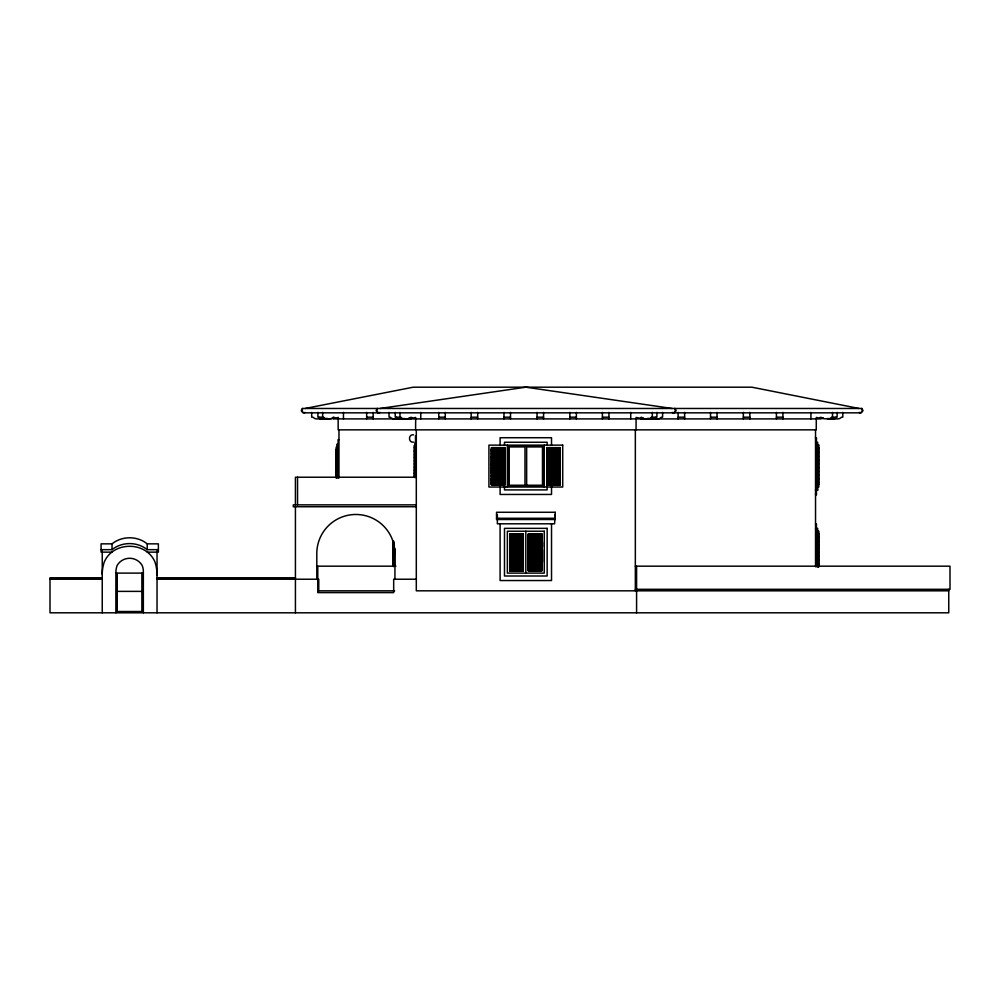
<?xml version="1.0" encoding="UTF-8"?>
<svg xmlns="http://www.w3.org/2000/svg" width="1000" height="1000" viewBox="0 0 1000 1000"><rect width="100%" height="100%" fill="white"/><g stroke="black" fill="none" stroke-linecap="round" stroke-linejoin="round"><path stroke-width="1.5" d="M102.238 574.237L102.25 573.2A37.688 37.688 0 0 1 104.262 562.025C113.138 541.05 146.137 541.05 155 562.025A43.663 43.663 0 0 1 157.025 574.075L157.037 575.2M818.787 538.425L817.862 539.963L818.612 538.862M818.787 553.438L817.862 554.95L818.612 553.85M818.787 560.237L817.862 561.775L818.612 560.675M818.787 564.35L817.862 565.862L818.612 564.763M377.1 408.475L376.125 410.7L377.587 412.663A4.763 3.375 -90 0 0 379.45 412.688L380 412.375M302.863 408.475L301.725 410.35L302.975 412.15M377.725 408.475L376.6 410.35L377.837 412.15M112.037 552.137L101.075 552.137L101.075 543.85L112.037 543.85C122.025 535.763 137.238 535.763 147.225 543.85L158.375 543.85L158.375 552.137L147.225 552.137M101.075 549.663L112.037 549.663C122.025 541.575 137.238 541.575 147.225 549.663L158.375 549.663M674.325 412.15L675.575 410.35L674.438 408.475M861.237 412.15L862.487 410.35L861.35 408.475M305.138 412.375L304.575 412.688A4.763 3.375 -90 0 1 302.712 412.663L301.262 410.7L302.225 408.475L861.988 408.475L862.95 410.7L861.5 412.663A4.763 3.375 -90 0 1 859.638 412.688L859.075 412.375M305.138 408.475L413.263 387.188L751.85 387.188L859.075 408.475M380 408.475L525.812 387.188L672.163 408.475M413.587 442.15C408.162 443.038 408.162 433.925 413.587 434.812M303.962 412.837L860.25 412.837M366.662 417.188L373.175 417.188M438.762 417.188L445.275 417.188M471.163 417.188L477.688 417.188M503.975 417.188L510.5 417.188M537.05 417.188L543.575 417.188M569.862 417.188L576.388 417.188M602.4 417.188L608.925 417.188M678.112 417.188L684.638 417.188M710.525 417.188L717.038 417.188M743.337 417.188L749.85 417.188M776.413 417.188L782.925 417.188M319.525 418.45A5 3.538 -90 0 0 320.988 418.9L326.138 418.9A109.775 75.287 -90 0 0 338.363 417.438L338.363 418.9M338.162 418.9L338.162 429.85L816.25 429.85L816.3 417.438A109.775 77.625 90 0 0 828.913 418.9L833.512 418.9A5 3.538 -90 0 0 834.975 418.45M815.537 437.725L816.438 437.725L816.438 494.8L815.537 494.8M815.537 438.075L816.438 438.075M338.963 439.7L338.075 439.7L338.075 478.05M416.3 442.262L415.138 442.262L415.138 477.375M815.537 442.262L817.688 442.262L817.688 490.262L815.537 490.262M415.138 443.963L414.55 476.75M338.075 444.237L336.825 444.237L336.825 478.15M817.688 445.487L818.312 445.487M337.537 447.125L336.2 447.125L336.2 478.15M818.162 447.625L818.787 447.625M491.4 448.225L504.888 448.413M546.75 448.225L560.225 448.413M491.4 449.162L504.888 449.162M546.75 449.162L560.225 449.162M491.4 449.338L504.888 449.338M546.75 449.338L560.225 449.338M491.4 449.6L504.888 449.6M546.75 449.6L560.225 449.6M491.4 449.775L504.888 449.775M546.75 449.775L560.225 449.775M491.4 450.525L504.888 450.525M546.75 450.525L560.225 450.525M491.4 450.7L504.888 450.7M546.75 450.7L560.225 450.7M491.4 451.025L504.888 451.025M546.75 451.025L560.225 451.025M491.4 451.2L504.888 451.2M546.75 451.2L560.225 451.2M491.4 451.95L504.888 451.95M546.75 451.95L560.225 451.95M491.4 452.125L504.888 452.125M546.75 452.125L560.225 452.125M491.4 452.388L504.888 452.575M546.75 452.575L560.225 452.388M491.4 453.312L504.888 453.312M546.75 453.312L560.225 453.312M491.4 453.5L504.888 453.5M546.75 453.5L560.225 453.5M491.4 453.725L504.888 453.725M546.75 453.725L560.225 453.725M491.4 453.9L504.888 453.9M546.75 453.9L560.225 453.9M491.4 454.65L504.888 454.65M546.75 454.65L560.225 454.65M491.4 454.825L504.888 454.825M546.75 454.825L560.225 454.825M491.4 455.262L504.888 455.087M546.75 455.262L560.225 455.087M491.4 456.012L504.888 456.012M546.75 456.012L560.225 456.012M491.4 456.188L504.888 456.188M546.75 456.188L560.225 456.188M491.4 456.475L504.888 456.475M546.75 456.475L560.225 456.475M491.4 456.65L504.888 456.65M546.75 456.65L560.225 456.65M491.4 457.4L504.888 457.4M546.75 457.4L560.225 457.4M491.4 457.575L504.888 457.575M546.75 457.575L560.225 457.575M491.4 457.85L504.888 457.85M546.75 457.85L560.225 457.85M491.4 458.025L504.888 458.025M546.75 458.025L560.225 458.025M491.4 458.775L504.888 458.775M546.75 458.775L560.225 458.775M491.4 458.95L504.888 458.95M546.75 458.95L560.225 458.95M491.4 459.175L504.888 459.175M546.75 459.175L560.225 459.175M491.4 459.35L504.888 459.35M546.75 459.35L560.225 459.35M491.4 460.1L504.888 460.275M546.75 460.1L560.225 460.275M491.4 460.55L504.888 460.55M546.75 460.55L560.225 460.55M491.4 460.725L504.888 460.725M546.75 460.725L560.225 460.725M491.4 461.475L504.888 461.475M546.75 461.475L560.225 461.475M491.4 461.65L504.888 461.65M546.75 461.65L560.225 461.65M491.4 461.938L504.888 461.938M546.75 461.938L560.225 461.938M491.4 462.125L504.888 462.125M546.75 462.125L560.225 462.125M491.4 462.863L504.888 462.863M546.75 462.863L560.225 462.863M491.4 463.05L504.888 463.05M546.75 463.05L560.225 463.05M491.4 463.312L504.888 463.312M546.75 463.312L560.225 463.312M491.4 463.488L504.888 463.488M546.75 463.488L560.225 463.488M491.4 464.237L504.888 464.237M546.75 464.237L560.225 464.237M491.4 464.412L504.888 464.412M546.75 464.412L560.225 464.412M491.4 464.637L504.888 464.637M546.75 464.637L560.225 464.637M491.4 464.812L504.888 464.812M546.75 464.812L560.225 464.812M491.4 465.562L504.888 465.562M546.75 465.562L560.225 465.562M491.4 465.737L504.888 465.737M546.75 465.737L560.225 465.737M491.4 466.012L504.888 466.012M546.75 466.012L560.225 466.012M491.4 466.188L504.888 466.188M546.75 466.188L560.225 466.188M491.4 466.938L504.888 466.938M546.75 466.938L560.225 466.938M491.4 467.113L504.888 467.113M546.75 467.113L560.225 467.113M491.4 467.438L504.888 467.438M546.75 467.438L560.225 467.438M491.4 467.612L504.888 467.612M546.75 467.612L560.225 467.612M491.4 468.363L504.888 468.363M546.75 468.363L560.225 468.363M491.4 468.537L504.888 468.537M546.75 468.537L560.225 468.537M491.4 468.8L504.888 468.8M546.75 468.8L560.225 468.8M491.4 468.975L504.888 468.975M546.75 468.975L560.225 468.975M491.4 469.725L504.888 469.725M546.75 469.725L560.225 469.725M491.4 469.9L504.888 469.9M546.75 469.9L560.225 469.9M491.4 470.138L504.888 470.138M546.75 470.138L560.225 470.138M491.4 470.312L504.888 470.312M546.75 470.312L560.225 470.312M491.4 471.062L504.888 471.062M546.75 471.062L560.225 471.062M491.4 471.238L504.888 471.238M546.75 471.238L560.225 471.238M491.4 471.5L504.888 471.5M546.75 471.5L560.225 471.5M491.4 471.675L504.888 471.675M546.75 471.675L560.225 471.675M491.4 472.425L504.888 472.425M546.75 472.425L560.225 472.425M491.4 472.6L504.888 472.6M546.75 472.6L560.225 472.6M491.4 472.887L504.888 472.887M546.75 472.887L560.225 472.887M491.4 473.062L504.888 473.062M546.75 473.062L560.225 473.062M491.4 473.812L504.888 473.812M546.75 473.812L560.225 473.812M491.4 473.988L504.888 473.988M546.75 473.988L560.225 473.988M491.4 474.25L504.888 474.438M546.75 474.25L560.225 474.438M491.4 475.175L504.888 475.175M546.75 475.175L560.225 475.175M491.4 475.363L504.888 475.363M546.75 475.363L560.225 475.363M491.4 475.588L504.888 475.588M546.75 475.588L560.225 475.588M491.4 475.763L504.888 475.763M546.75 475.763L560.225 475.763M491.4 476.512L504.888 476.512M546.75 476.512L560.225 476.512M491.4 476.688L504.888 476.688M546.75 476.688L560.225 476.688M491.4 477.125L504.888 476.95M546.75 477.125L560.225 476.95M416.3 477.225L295.425 477.225L295.425 504.862M491.4 477.875L504.888 477.875M546.75 477.875L560.225 477.875M491.4 478.05L504.888 478.05M546.75 478.05L560.225 478.05M491.4 478.288L504.888 478.288M546.75 478.288L560.225 478.288M491.4 478.462L504.888 478.462M546.75 478.462L560.225 478.462M491.4 479.212L504.888 479.212M546.75 479.212L560.225 479.212M491.4 479.4L504.888 479.4M546.75 479.4L560.225 479.4M491.4 479.663L504.888 479.663M546.75 479.663L560.225 479.663M491.4 479.837L504.888 479.837M546.75 479.837L560.225 479.837M491.4 480.588L504.888 480.588M546.75 480.588L560.225 480.588M491.4 480.763L504.888 480.763M546.75 480.763L560.225 480.763M491.4 480.988L504.888 480.988M546.75 480.988L560.225 480.988M491.4 481.163L504.888 481.163M546.75 481.163L560.225 481.163M491.4 481.912L504.888 481.912M546.75 481.912L560.225 481.912M491.4 482.088L504.888 482.088M546.75 482.088L560.225 482.088M491.4 482.362L504.888 482.362M546.75 482.362L560.225 482.362M491.4 482.537L504.888 482.537M546.75 482.537L560.225 482.537M491.4 483.288L504.888 483.288M546.75 483.288L560.225 483.288M491.4 483.462L504.888 483.462M546.75 483.462L560.225 483.462M491.4 483.787L504.888 483.787M546.75 483.787L560.225 483.787M491.4 483.963L504.888 483.963M546.75 483.963L560.225 483.963M491.4 484.55L504.888 484.55M546.75 484.55L560.225 484.55M818.162 484.55L818.787 484.55M491.4 484.712L504.888 484.712M546.75 484.712L560.225 484.712M508.325 485.238L542.475 485.238L542.475 446.925L526.65 446.925L526.65 485.238M817.688 487.375L818.312 487.375M815.537 489.913L817.688 489.913M815.537 494.45L816.438 494.45M416.3 504.862L293.288 504.862L293.288 506.737L416.3 506.737M496.55 514.513L497.362 514.513L497.362 523.812L554.575 523.812L555.2 514.513M496.55 518.275L555.2 518.275M815.537 523.812L816.438 523.812L816.438 566.775M815.537 528.35L817.688 528.35L817.688 566.912M817.688 531.225L818.787 531.225L818.787 566.912M817.688 533.713L818.312 533.713M509.85 534.312L523.337 534.312M528.3 534.312L541.775 534.312M509.85 534.487L523.337 534.487M528.3 534.487L541.775 534.487M509.85 535.237L523.337 535.237M528.3 535.237L541.775 535.237M509.85 535.413L523.337 535.413M528.3 535.413L541.775 535.413M509.85 535.688L523.337 535.688M528.3 535.688L541.775 535.688M509.85 535.862L523.337 535.862M528.3 535.862L541.775 535.862M509.85 536.613L523.337 536.613M528.3 536.613L541.775 536.613M509.85 536.788L523.337 536.788M528.3 536.788L541.775 536.788M509.85 537.112L523.337 537.112M528.3 537.112L541.775 537.112M509.85 537.288L523.337 537.288M528.3 537.288L541.775 537.288M509.85 538.038L523.337 538.038M528.3 538.038L541.775 538.038M509.85 538.212L523.337 538.212M528.3 538.212L541.775 538.212M509.85 538.475L523.337 538.475M528.3 538.475L541.775 538.475M509.85 538.65L523.337 538.65M528.3 538.65L541.775 538.65M509.85 539.4L523.337 539.4M528.3 539.4L541.775 539.4M509.85 539.575L523.337 539.575M528.3 539.575L541.775 539.575M509.85 539.812L523.337 539.812M528.3 539.812L541.775 539.812M509.85 539.987L523.337 539.987M528.3 539.987L541.775 539.987M509.85 540.737L523.337 540.737M528.3 540.737L541.775 540.737M509.85 540.913L523.337 540.913M528.3 540.913L541.775 540.913M509.85 541.175L523.337 541.175M528.3 541.175L541.775 541.175M509.85 541.35L523.337 541.35M528.3 541.35L541.775 541.35M509.85 542.1L523.337 542.1M528.3 542.1L541.775 542.1M509.85 542.275L523.337 542.275M528.3 542.275L541.775 542.275M509.85 542.562L523.337 542.562M528.3 542.562L541.775 542.562M509.85 542.737L523.337 542.737M528.3 542.737L541.775 542.737M509.85 543.488L523.337 543.488M528.3 543.488L541.775 543.488M509.85 543.663L523.337 543.663M528.3 543.663L541.775 543.663M509.85 543.925L523.337 543.925M528.3 543.925L541.775 543.925M509.85 544.113L523.337 544.113M528.3 544.113L541.775 544.113M509.85 544.85L523.337 544.85M528.3 544.85L541.775 544.85M509.85 545.037L523.337 545.037M528.3 545.037L541.775 545.037M509.85 545.262L523.337 545.262M528.3 545.262L541.775 545.262M509.85 545.438L523.337 545.438M528.3 545.438L541.775 545.438M509.85 546.188L523.337 546.188M528.3 546.188L541.775 546.188M509.85 546.362L523.337 546.362M528.3 546.362L541.775 546.362M509.85 546.625L523.337 546.625M528.3 546.625L541.775 546.625M509.85 546.8L523.337 546.8M528.3 546.8L541.775 546.8M509.85 547.55L523.337 547.55M528.3 547.55L541.775 547.55M509.85 547.725L523.337 547.725M528.3 547.725L541.775 547.725M509.85 548.025L523.337 548.025M528.3 548.025L541.775 548.025M509.85 548.2L523.337 548.2M528.3 548.2L541.775 548.2M509.85 548.95L523.337 548.95M528.3 548.95L541.775 548.95M509.85 549.125L523.337 549.125M528.3 549.125L541.775 549.125M509.85 549.388L523.337 549.388M528.3 549.388L541.775 549.388M509.85 549.575L523.337 549.575M528.3 549.575L541.775 549.575M509.85 550.312L523.337 550.312M528.3 550.312L541.775 550.312M509.85 550.5L523.337 550.5M528.3 550.5L541.775 550.5M509.85 550.9L523.337 550.725M528.3 550.725L541.775 550.9M509.85 551.65L523.337 551.65M528.3 551.65L541.775 551.65M509.85 551.825L523.337 551.825M528.3 551.825L541.775 551.825M509.85 552.087L523.337 552.087M528.3 552.087L541.775 552.087M509.85 552.275L523.337 552.275M528.3 552.275L541.775 552.275M509.85 553.2L523.337 553.013M528.3 553.013L541.775 553.2M509.85 553.513L523.337 553.513M528.3 553.513L541.775 553.513M509.85 553.7L523.337 553.7M528.3 553.7L541.775 553.7M509.85 554.438L523.337 554.438M528.3 554.438L541.775 554.438M509.85 554.625L523.337 554.625M528.3 554.625L541.775 554.625M509.85 554.888L523.337 555.062M528.3 555.062L541.775 554.888M509.85 555.812L523.337 555.812M528.3 555.812L541.775 555.812M509.85 555.988L523.337 555.988M528.3 555.988L541.775 555.988M509.85 556.213L523.337 556.213M528.3 556.213L541.775 556.213M509.85 556.4L523.337 556.4M528.3 556.4L541.775 556.4M509.85 557.137L523.337 557.137M528.3 557.137L541.775 557.137M509.85 557.325L523.337 557.325M528.3 557.325L541.775 557.325M509.85 557.587L523.337 557.762M528.3 557.762L541.775 557.587M509.85 558.513L523.337 558.513M528.3 558.513L541.775 558.513M509.85 558.688L523.337 558.688M528.3 558.688L541.775 558.688M509.85 558.975L523.337 558.975M528.3 558.975L541.775 558.975M509.85 559.15L523.337 559.15M528.3 559.15L541.775 559.15M509.85 560.075L523.337 559.9M528.3 559.9L541.775 560.075M509.85 560.337L523.337 560.337M528.3 560.337L541.775 560.337M509.85 560.513L523.337 560.513M528.3 560.513L541.775 560.513M509.85 561.263L523.337 561.263M528.3 561.263L541.775 561.263M509.85 561.438L523.337 561.438M528.3 561.438L541.775 561.438M509.85 561.675L523.337 561.675M528.3 561.675L541.775 561.675M509.85 561.85L523.337 561.85M528.3 561.85L541.775 561.85M509.85 562.6L523.337 562.775M528.3 562.775L541.775 562.6M509.85 563.038L523.337 563.038M528.3 563.038L541.775 563.038M509.85 563.212L523.337 563.212M528.3 563.212L541.775 563.212M509.85 563.962L523.337 563.962M528.3 563.962L541.775 563.962M509.85 564.138L523.337 564.138M528.3 564.138L541.775 564.138M509.85 564.375L523.337 564.375M528.3 564.375L541.775 564.375M509.85 564.55L523.337 564.55M528.3 564.55L541.775 564.55M509.85 565.475L523.337 565.3M528.3 565.3L541.775 565.475M509.85 565.737L523.337 565.737M528.3 565.737L541.775 565.737M509.85 565.925L523.337 565.925M528.3 565.925L541.775 565.925M316.8 566.175L395.913 566.175M635.337 566.175L950 566.175L950 589.312L635.337 589.312M509.85 566.663L523.337 566.663M528.3 566.663L541.775 566.663M509.85 566.85L523.337 566.85M528.3 566.85L541.775 566.85M509.85 567.075L523.337 567.075M528.3 567.075L541.775 567.075M509.85 567.25L523.337 567.25M528.3 567.25L541.775 567.25M509.85 568L523.337 568.175M528.3 568L541.775 568.175M509.85 568.438L523.337 568.438M528.3 568.438L541.775 568.438M509.85 568.625L523.337 568.625M528.3 568.625L541.775 568.625M509.85 569.362L523.337 569.362M528.3 569.362L541.775 569.362M509.85 569.55L523.337 569.55M528.3 569.55L541.775 569.55M509.85 570.05L523.337 569.862M528.3 569.862L541.775 570.05M509.85 570.625L523.337 570.625M528.3 570.625L541.775 570.625M509.85 570.788L523.337 570.788M528.3 570.788L541.775 570.788M115.938 573.112L116.688 573.112L116.688 612.062L142.587 612.062L142.587 573.112L143.338 573.112M102.238 577.775L50 577.775L50 612.812L948.75 612.812L948.75 589.312M157.037 577.775L295.425 577.775M50 579.225L102.238 579.225M157.037 579.225L318.762 579.225L318.762 590.825M416.3 579.225L393.675 579.225L393.675 592.612L317.775 592.612L317.775 566.175M317.775 590.825L394.663 590.825M948.75 590.825L416.3 590.825L416.3 429.85M117.225 591.375L142.037 591.375M672.163 412.375L672.725 412.688A4.763 3.375 -90 0 0 674.587 412.663L676.038 410.7L675.075 408.475M415.138 477.438L414.038 476.7L414.963 477.625M336.825 450.188L335.712 449.438L336.65 450.363M336.825 451.613L335.712 450.863L336.65 451.788M336.825 452.975L335.712 452.238L336.65 453.162M336.825 454.312L335.712 453.562L336.65 454.487M336.825 455.675L335.712 454.938L336.65 455.863M336.825 457.013L335.712 456.275L336.65 457.2M336.825 458.387L335.712 457.638L336.65 458.562M336.825 459.712L335.712 458.975L336.65 459.9M336.825 461.087L335.712 460.337L336.65 461.262M336.825 462.475L335.712 461.725L336.65 462.65M336.825 463.837L335.712 463.088L336.65 464.012M336.825 465.175L335.712 464.425L336.65 465.35M336.825 466.538L335.712 465.788L336.65 466.712M336.825 467.962L335.712 467.212L336.65 468.137M336.825 469.325L335.712 468.587L336.65 469.513M336.825 470.662L335.712 469.913L336.65 470.838M336.825 472.025L335.712 471.287L336.65 472.212M336.825 473.425L335.712 472.675L336.65 473.6M336.825 474.8L335.712 474.05L336.65 474.975M336.825 476.125L335.712 475.375L336.65 476.3M336.825 477.488L335.712 476.75L336.65 477.675M393.775 541.462L392.663 540.712L393.587 541.638M393.775 542.888L392.85 541.962L393.587 543.075M393.775 544.263L392.663 543.525L393.587 544.45M393.775 545.7L392.663 544.95L393.587 545.875M393.775 547.212L392.663 546.475L393.587 547.4M393.775 548.65L392.85 547.725L393.587 548.825M842.812 412.375L842.812 417.188L841.462 417.188A5 5 0 0 1 837.7 418.9A109.775 109.775 0 0 1 828.763 418.537M837.125 412.375L837.125 417.188L831.562 417.188A5 3.538 90 0 1 828.913 418.9M832.513 412.375L832.513 417.188M818.312 531.225L818.312 566.912M818.162 531.225L818.162 566.912M815.537 429.85L815.537 566.775M810.925 412.375L810.925 418.9M782.925 412.375L782.925 418.9M776.413 412.375L776.413 418.9M749.85 412.375L749.85 418.9M743.337 412.375L743.337 418.9M717.038 412.375L717.038 418.9M710.525 412.375L710.525 418.9M684.638 412.375L684.638 418.9M678.112 412.375L678.112 418.9M662.6 412.375L662.6 417.188L661.263 417.188A5 5 0 0 1 657.5 418.9A109.775 109.775 0 0 1 648.55 418.537M656.912 412.375L656.912 417.188L651.363 417.188A5 3.538 90 0 1 648.7 418.9A109.775 77.625 90 0 1 636.1 417.438L636.05 429.85M652.312 412.375L652.312 417.188M641.425 418.9L641.425 417.438A109.775 77.625 90 0 0 642.463 417.675M640.713 418.9L640.713 417.438A109.775 77.625 90 0 0 642.8 417.887M636.587 566.175L636.587 612.812M635.337 429.85L635.337 590.825M630.725 412.375L630.725 418.9M608.925 412.375L608.925 418.9M602.4 412.375L602.4 418.9M576.388 412.375L576.388 418.9M569.862 412.375L569.862 418.9M551.525 445.387L551.525 437.725L500.1 437.725L500.1 445.387M551.525 459.188L551.525 465.325M551.525 479.113L551.525 494.45L500.1 494.45L500.1 479.113M551.525 523.812L551.525 580.538L500.1 580.538L500.1 523.812M547.15 445.337L547.15 442.262L504.487 442.262L504.487 445.337M547.15 448.413L547.15 489.913L504.487 489.913L504.487 448.413M544.263 445.138L544.263 487.025M543.575 412.375L543.575 418.9M542.475 542.212L542.475 546.812M542.475 549.875L542.475 562.125M537.05 412.375L537.05 418.9M525.812 531.225L525.812 573.112M524.975 485.238L524.975 446.925L509.162 446.925L509.162 485.238M510.5 412.375L510.5 418.9M507.362 445.138L507.362 487.025M503.975 412.375L503.975 418.9M500.1 459.188L500.1 465.325M477.688 412.375L477.688 418.9M471.163 412.375L471.163 418.9M445.275 412.375L445.275 418.9M438.762 412.375L438.762 418.9M420.775 412.375L420.775 418.9M415.588 429.85L415.688 417.438A109.775 75.287 -90 0 1 403.475 418.9A5 3.425 -90 0 1 400.887 417.188L395.225 417.188L395.225 412.375M415.5 435.662L415.5 441.3M410.95 418.9L410.95 417.438A109.775 75.287 -90 0 1 409.938 417.675M399.975 412.375L399.975 417.188M394.938 548.913L394.938 579.225M394.487 549.35L394.487 566.25M393.775 542.413L393.775 565.837M393.188 540.85L393.188 565.837M389.038 412.375L389.038 417.188L390.375 417.188A5 5 0 0 0 394.137 418.9A109.775 109.775 0 0 0 403.075 418.537M373.175 412.375L373.175 418.9M366.662 412.375L366.662 418.9M343.45 412.375L343.45 418.9M338.963 429.85L338.963 478.025M332.55 417.675A109.775 77.625 -90 0 0 333.587 417.438L333.612 418.9L820.913 418.9L820.913 417.438A109.775 77.625 90 0 0 823 417.887M322.638 412.375L322.638 417.188M317.9 412.375L317.9 417.188L323.562 417.188A5 3.425 -90 0 0 326.138 418.9M316.8 579.225L316.8 553.55A39.062 39.062 0 0 1 355.863 514.475A39.062 39.062 0 0 1 394.938 553.55M311.7 412.375L311.7 417.188L313.038 417.188A5 5 0 0 0 316.8 418.9A109.775 109.775 0 0 0 325.737 418.537M297.55 477.225L297.55 504.862M295.425 506.737L295.425 612.812M157.037 550.887L157.037 612.812M147.225 543.85L147.225 549.663M143.338 612.812L143.338 571.263A14.663 14.663 0 0 0 142.075 565.312A14.5 14.5 0 0 0 117.2 565.312A18.075 18.075 0 0 0 115.938 571.95L115.938 612.812M112.037 543.85L112.037 549.663M102.238 550.988L102.238 612.812M655.487 418.45A5 3.538 90 0 1 654.025 418.9A109.775 77.625 90 0 1 647.7 418.537M643.088 418.537A109.775 77.625 90 0 0 649.412 418.9A5 3.538 90 0 0 650.875 418.45M642.038 418.4A109.775 77.625 90 0 1 640.987 418.25M827.2 418.537A109.775 77.625 90 0 0 833.512 418.9A5 3.538 90 0 0 836.175 417.188M822.837 417.887A109.775 109.775 0 0 1 819.887 417.438M642.625 417.887A109.775 109.775 0 0 1 641.15 417.675M655.975 417.188A5 3.538 90 0 1 653.312 418.9A109.775 77.625 90 0 1 646.988 418.537M327.312 418.537A109.775 77.625 -90 0 1 320.988 418.9M334.025 418.25A109.775 77.625 -90 0 1 332.975 418.4M331.925 418.537A109.775 77.625 -90 0 1 325.6 418.9A5 3.538 -90 0 1 324.137 418.45M334.625 417.438A109.775 109.775 0 0 1 333.15 417.675M333.612 417.438A109.775 75.287 -90 0 1 332.6 417.675M327.525 418.537A109.775 75.287 -90 0 1 321.388 418.9A5 3.425 -90 0 1 318.812 417.188M404.862 418.537A109.775 75.287 -90 0 1 398.725 418.9A5 3.425 -90 0 1 396.15 417.188M411.95 417.438A109.775 109.775 0 0 1 409 417.887M414.212 445.9L414.963 447L414.212 445.9M414.212 447.325L414.963 448.438L414.212 447.325M414.212 448.85L414.963 449.95L414.212 448.85M414.212 450.275L414.963 451.388L414.212 450.275M414.212 451.625L414.963 452.725L414.212 451.625M414.212 453.05L414.963 454.15L414.212 453.05M414.212 454.575L414.963 455.675L414.212 454.575M414.212 456L414.963 457.1L414.212 456M414.212 457.375L414.963 458.475L414.212 457.375M414.212 458.812L414.963 459.913L414.212 458.812M414.212 460.325L414.963 461.425L414.212 460.325M414.212 461.763L414.963 462.863L414.212 461.763M414.212 463.263L414.963 464.375L414.212 463.263M414.212 464.7L414.963 465.8L414.212 464.7M414.212 466.213L414.963 467.325L414.212 466.213M414.212 467.65L414.963 468.75L414.212 467.65M414.212 469.15L414.963 470.25L414.212 469.15M414.212 470.575L414.963 471.675L414.212 470.575M414.212 472.1L414.963 473.2L414.212 472.1M414.212 473.525L414.963 474.625L414.212 473.525M414.212 475.087L414.963 476.188L414.212 475.087M392.85 549.237L393.587 550.337L392.85 549.237M392.85 550.662L393.587 551.763L392.85 550.662M392.85 552.188L393.587 553.288L392.85 552.188M392.85 553.612L393.587 554.712L392.85 553.612M392.85 555.112L393.587 556.213L392.85 555.112M392.85 556.538L393.587 557.65L392.85 556.538M392.85 558.062L393.587 559.163L392.85 558.062M392.85 559.487L393.587 560.6L392.85 559.487M392.85 561.05L393.587 562.15L392.85 561.05M392.85 562.487L393.587 563.587L392.85 562.487M392.85 564L393.587 565.1L392.85 564M392.85 565.438L393.587 566.538L392.85 565.438M817.862 447.287L818.612 448.387L817.862 447.287M817.862 448.713L818.612 449.812L817.862 448.713M817.862 450.075L818.612 451.175L817.862 450.075M817.862 451.413L818.612 452.512L817.862 451.413M817.862 452.775L818.612 453.875L817.862 452.775M817.862 454.113L818.612 455.213L817.862 454.113M817.862 455.487L818.612 456.587L817.862 455.487M817.862 456.812L818.612 457.912L817.862 456.812M817.862 458.188L818.612 459.288L817.862 458.188M817.862 459.575L818.612 460.675L817.862 459.575M817.862 460.938L818.612 462.038L817.862 460.938M817.862 462.262L818.612 463.375L817.862 462.262M817.862 463.638L818.612 464.738L817.862 463.638M817.862 465.062L818.612 466.163L817.862 465.062M817.862 466.425L818.612 467.525L817.862 466.425M817.862 467.762L818.612 468.862L817.862 467.762M817.862 469.125L818.612 470.225L817.862 469.125M817.862 470.525L818.612 471.625L817.862 470.525M817.862 471.887L818.612 473L817.862 471.887M817.862 473.225L818.612 474.325L817.862 473.225M817.862 474.588L818.612 475.688L817.862 474.588M817.862 475.975L818.612 477.075L817.862 475.975M817.862 477.35L818.612 478.45L817.862 477.35M817.862 478.675L818.612 479.775L817.862 478.675M817.862 480.05L818.612 481.15L817.862 480.05M817.862 481.475L818.612 482.575L817.862 481.475M817.862 482.837L818.612 483.938L817.862 482.837M818.612 533.375L817.862 534.475L818.612 533.375M818.612 534.8L817.862 535.9L818.612 534.8M818.612 536.163L817.862 537.263L818.612 536.163M818.612 537.5L817.862 538.6L818.612 537.5M818.612 540.2L817.862 541.3L818.612 540.2M818.612 541.562L817.862 542.675L818.612 541.562M818.612 542.9L817.862 544L818.612 542.9M818.612 544.263L817.862 545.375L818.612 544.263M818.612 545.65L817.862 546.75L818.612 545.65M818.612 547.025L817.862 548.125L818.612 547.025M818.612 548.35L817.862 549.45L818.612 548.35M818.612 549.725L817.862 550.825L818.612 549.725M818.612 551.15L817.862 552.25L818.612 551.15M818.612 552.513L817.862 553.612L818.612 552.513M818.612 555.212L817.862 556.312L818.612 555.212M818.612 556.613L817.862 557.712L818.612 556.613M818.612 557.975L817.862 559.075L818.612 557.975M818.612 559.312L817.862 560.413L818.612 559.312M818.612 562.062L817.862 563.162L818.612 562.062M818.612 563.425L817.862 564.538L818.612 563.425M562.712 445.138L488.925 445.138L488.925 487.025L562.712 487.025L562.712 445.138M818.787 445.138L818.162 445.138L818.162 487.025L818.787 487.025L818.787 445.138M543.312 446.1L508.325 446.1L508.325 486.075L543.312 486.075L543.312 446.1M504.888 447.625L491.4 447.625L491.4 484.888L504.888 484.888L504.888 447.625M560.225 447.625L546.75 447.625L546.75 484.888L560.225 484.888L560.225 447.625M555.2 512.275L496.55 512.275L496.55 519.513L555.2 519.513L555.2 512.275M547.15 528.35L504.487 528.35L504.487 576L547.15 576L547.15 528.35M544.263 531.225L507.362 531.225L507.362 573.112L544.263 573.112L544.263 531.225M523.337 533.713L509.85 533.713L509.85 570.975L523.337 570.975L523.337 533.713M541.775 533.713L528.3 533.713L528.3 570.975L541.775 570.975L541.775 533.713M142.037 573.112L117.225 573.112L117.225 611.512L142.037 611.512L142.037 573.112"/></g></svg>
